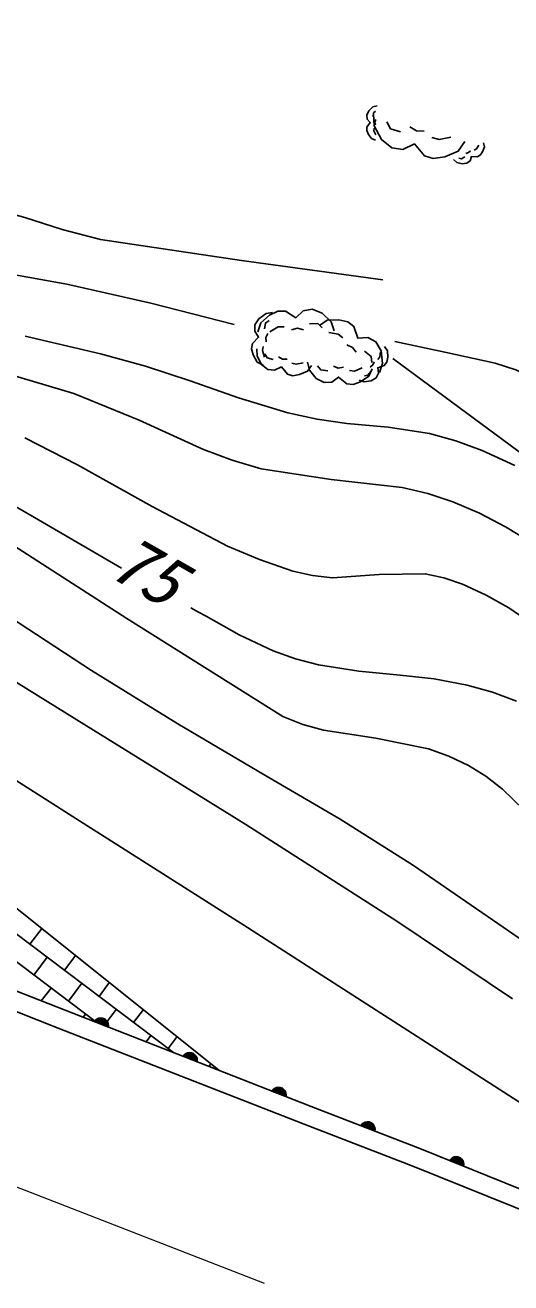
# Model space of a CAD drawing. Units: millimetres, scale not verified. Extents: x 40000 to 680000, y 20000 to 380000.
# Drawn here: x 519626 to 532356, y 286664 to 319648 of the extents above; entities that cross this region are included whole.
import ezdxf
from ezdxf.enums import TextEntityAlignment as Align

# ---------------------------------------------------------------- set-up
doc = ezdxf.new("R2010")
doc.units = ezdxf.units.MM
doc.header["$LTSCALE"] = 1000
doc.linetypes.add('CHAIN', pattern=[18.5, 12, -1.5, 3.5, -1.5])
doc.layers.add('M-BGD', color=7, linetype='Continuous', lineweight=25)
doc.layers.add('M-BMK', color=2, linetype='CHAIN', lineweight=13)
doc.styles.add('ＭＳ ゴシック', font='')
doc.styles.get('ＭＳ ゴシック').set_extended_font_data('MS Gothic')

msp = doc.modelspace()

# ---------------------------------------------------------------- linework, layer by layer
at = {"layer": 'M-BGD'}
for p, q in [((529260, 310902), (535879, 306017)), ((523514, 292702), (503777, 307616)), ((521507, 293487), (505100, 305884)), ((517621, 297903), (524700, 292238)), ((519751, 295545), (520072, 295969)), ((520656, 294861), (520955, 295257)), ((517817, 294931), (520670, 293813)), ((519852, 294737), (520204, 295203)), ((517635, 294465), (520488, 293347)), ((517635, 294465), (520488, 293347)), ((520049, 294057), (520304, 294395)), ((520757, 294053), (521109, 294519)), ((521562, 294177), (521839, 294545)), ((520670, 293813), (524409, 292353)), ((521146, 293628), (521210, 293711)), ((521494, 293572), (521801, 293452)), ((521494, 293572), (521801, 293452)), ((521793, 293482), (521522, 293588)), ((521793, 293482), (521522, 293588)), ((521553, 293602), (521779, 293514)), ((521553, 293602), (521779, 293514)), ((521744, 293554), (521605, 293609)), ((521744, 293554), (521605, 293609)), ((521695, 293413), (522014, 293835)), ((522467, 293493), (522723, 293832)), ((520488, 293347), (524226, 291887)), ((520488, 293347), (524226, 291887)), ((521453, 293534), (521807, 293396)), ((521453, 293534), (521807, 293396)), ((521806, 293423), (521471, 293554)), ((521806, 293423), (521471, 293554)), ((522793, 292984), (522919, 293151)), ((523372, 292809), (523607, 293120)), ((523781, 292624), (524135, 292486)), ((523781, 292624), (524135, 292486)), ((524135, 292513), (523800, 292644)), ((524135, 292513), (523800, 292644)), ((523823, 292662), (524129, 292542)), ((523823, 292662), (524129, 292542)), ((524122, 292572), (523850, 292678)), ((524122, 292572), (523850, 292678)), ((523882, 292693), (524107, 292604)), ((523882, 292693), (524107, 292604)), ((524073, 292645), (523934, 292699)), ((524073, 292645), (523934, 292699)), ((524409, 292353), (527119, 291290)), ((524439, 292340), (524490, 292407)), ((524226, 291887), (526938, 290824)), ((524226, 291887), (526938, 290824)), ((526109, 291713), (526463, 291574)), ((526109, 291713), (526463, 291574)), ((526463, 291601), (526128, 291733)), ((526463, 291601), (526128, 291733)), ((526151, 291750), (526457, 291630)), ((526151, 291750), (526457, 291630)), ((526449, 291660), (526178, 291766)), ((526449, 291660), (526178, 291766)), ((526210, 291781), (526435, 291692)), ((526210, 291781), (526435, 291692)), ((526401, 291733), (526262, 291787)), ((526401, 291733), (526262, 291787)), ((527119, 291290), (529972, 290189)), ((526938, 290824), (529788, 289724)), ((526938, 290824), (529788, 289724)), ((528439, 290807), (528794, 290670)), ((528439, 290807), (528794, 290670)), ((528793, 290697), (528458, 290827)), ((528793, 290697), (528458, 290827)), ((528481, 290845), (528787, 290726)), ((528481, 290845), (528787, 290726)), ((528780, 290756), (528508, 290861)), ((528780, 290756), (528508, 290861)), ((528540, 290876), (528765, 290789)), ((528540, 290876), (528765, 290789)), ((528731, 290829), (528592, 290882)), ((528731, 290829), (528592, 290882)), ((529972, 290189), (533696, 288683)), ((531106, 289838), (530837, 289947)), ((531106, 289838), (530837, 289947)), ((530868, 289961), (531093, 289870)), ((530868, 289961), (531093, 289870)), ((531058, 289911), (530920, 289967)), ((531058, 289911), (530920, 289967)), ((529788, 289724), (533510, 288218)), ((529788, 289724), (533510, 288218)), ((530767, 289894), (531119, 289752)), ((530767, 289894), (531119, 289752)), ((531119, 289779), (530785, 289914)), ((531119, 289779), (530785, 289914)), ((530809, 289931), (531114, 289808)), ((530809, 289931), (531114, 289808))]:
    msp.add_line(p, q, dxfattribs=at)
for points in [[(522149, 305405), (519492, 306953), (516812, 308445), (513975, 309936), (511092, 311383), (509822, 312005), (508525, 312573), (508013, 312725), (507488, 312818), (506862, 312856), (506218, 312834), (504566, 312642), (502900, 312509), (502259, 312533), (501618, 312617), (501013, 312760), (500423, 312962), (499683, 313291), (498962, 313677), (494872, 316286), (490810, 318805), (487666, 320557)], [(525105, 311799), (522921, 312354), (520718, 312851), (519354, 313101), (517970, 313293), (516667, 313411), (515359, 313469), (513291, 313456), (511220, 313503), (510163, 313631), (509111, 313820), (507374, 314210), (505649, 314660), (504834, 314932), (504047, 315258), (503380, 315606), (502732, 316012), (501789, 316702), (500868, 317451), (499365, 318706), (497833, 319906)], [(528849, 317534), (528742, 317502), (528632, 317401), (528580, 317289), (528593, 317182), (528670, 317091), (528584, 316971), (528580, 316883), (528623, 316782), (528706, 316673), (528810, 316635)], [(528807, 317394), (528753, 317344), (528749, 317245)], [(528759, 317321), (528770, 317011), (528966, 316645), (529233, 316427), (529529, 316389), (529827, 316534), (530091, 316219), (530324, 316149), (530626, 316195), (530977, 316343), (531152, 316597)], [(528816, 317173), (528795, 317104), (528809, 317031)], [(529107, 317111), (529203, 316932), (529466, 316852)], [(529708, 316982), (529879, 316878), (530085, 316868)], [(528770, 316945), (528767, 316875), (528816, 316774)], [(530289, 316702), (530475, 316645), (530781, 316709)], [(530855, 316123), (530938, 316049), (531082, 316009), (531205, 316024), (531288, 316092), (531325, 316205), (531473, 316195), (531549, 316239), (531612, 316328), (531661, 316457), (531639, 316565)], [(531179, 316286), (531249, 316304), (531302, 316355)], [(531397, 316367), (531457, 316401), (531517, 316497)], [(530996, 316162), (531066, 316142), (531153, 316191)], [(518343, 314897), (518985, 314781), (519618, 314604), (520597, 314289), (521602, 314029), (525295, 313478), (528997, 312971)], [(526112, 312108), (525940, 312082), (525749, 311950), (525645, 311787), (525643, 311620), (525743, 311464), (525584, 311297), (525560, 311162), (525605, 310998), (525710, 310812), (525862, 310731)], [(527727, 311631), (527644, 311865), (527406, 312097), (527149, 312199), (526915, 312156), (526722, 311973), (526445, 312149), (526250, 312147), (526031, 312039), (525799, 311841), (525727, 311605)], [(526018, 311901), (525924, 311836), (525897, 311685)], [(526410, 311734), (526255, 311732), (526037, 311609)], [(527411, 311707), (527294, 311820), (527074, 311818)], [(528910, 310540), (528993, 310775), (528953, 311105), (528817, 311345), (528607, 311458), (528343, 311437), (528238, 311748), (528084, 311869), (527846, 311922), (527541, 311914), (527337, 311775)], [(519624, 311493), (521598, 311031), (522782, 310703), (523952, 310316), (525220, 309870), (526509, 309480), (527276, 309313), (528056, 309205), (529141, 309102), (530225, 308939), (530917, 308745), (531603, 308489), (532462, 308101)], [(525984, 311559), (525937, 311457), (525945, 311342)], [(526921, 311661), (526766, 311699), (526606, 311656)], [(527950, 311447), (527828, 311542), (527581, 311584)], [(525698, 311155), (525705, 310969), (525823, 310750), (525984, 310619), (526161, 310598), (526340, 310685), (526499, 310496), (526639, 310454), (526820, 310482), (527030, 310572), (527135, 310725)], [(525865, 311217), (525846, 311111), (525901, 310944)], [(528302, 311069), (528205, 311196), (528054, 311263)], [(528383, 310339), (528513, 310297), (528694, 310323), (528824, 310401), (528883, 310518), (528868, 310663), (529038, 310725), (529102, 310811), (529128, 310942), (529120, 311110), (529041, 311220)], [(528712, 310798), (528692, 310959), (528519, 311095)], [(528868, 310879), (528919, 310947), (528939, 311084)], [(541428, 306114), (540660, 306199), (539901, 306344), (539347, 306527), (538801, 306772), (536881, 307837), (535009, 308944), (534015, 309694), (532996, 310385), (532483, 310612), (531942, 310785), (530623, 311075), (529314, 311349)], [(532921, 306059), (532212, 306492), (531535, 306846), (530832, 307145), (530176, 307363), (529504, 307523), (527650, 307736), (525810, 308008), (525051, 308235), (524297, 308522), (522610, 309285), (520903, 309990), (517806, 310901)], [(525907, 311030), (525965, 310923), (526123, 310875)], [(526268, 310953), (526370, 310891), (526494, 310885)], [(526617, 310786), (526728, 310753), (526912, 310791)], [(527027, 310808), (527074, 310602), (527252, 310383), (527459, 310272), (527661, 310285), (527841, 310420), (528058, 310244), (528223, 310227), (528418, 310296), (528634, 310440), (528718, 310632)], [(527286, 310713), (527374, 310605), (527560, 310586)], [(528665, 310680), (528734, 310735), (528769, 310819)], [(527704, 310703), (527832, 310656), (527970, 310676)], [(528128, 310591), (528259, 310577), (528456, 310660)], [(528522, 310451), (528610, 310464), (528683, 310561)], [(503016, 309252), (504004, 309310), (504986, 309427), (505828, 309604), (506672, 309719), (507130, 309693), (507584, 309608), (508142, 309433), (508684, 309200), (509373, 308818), (510044, 308378), (511478, 307363), (512936, 306404), (517167, 303791), (521416, 301159), (525407, 298680), (529366, 296150), (532401, 294108)], [(519617, 308821), (520993, 308118), (522950, 307024), (524931, 305986), (525772, 305632), (526642, 305332), (527160, 305214), (527685, 305157), (528902, 305239), (530114, 305260), (530602, 305155), (531088, 304986), (531712, 304701), (532305, 304365), (532973, 303905)], [(542285, 285229), (538070, 287897), (533854, 290584), (529656, 293284), (525450, 295985), (521243, 298658), (517026, 301341), (514402, 303034), (511748, 304674), (510763, 305176), (509741, 305629), (508219, 306219), (506667, 306769)], [(518253, 306681), (522286, 304083), (526383, 301515), (526906, 301309), (527448, 301160), (528819, 300944), (530194, 300665), (530734, 300477), (531245, 300235), (531703, 299952), (532134, 299613), (532698, 299067)], [(533105, 295339), (529808, 297613), (527878, 298821), (525908, 299982), (523625, 301323), (521363, 302721), (517541, 305226)], [(532508, 301920), (531874, 302158), (531212, 302341), (530343, 302500), (529453, 302600), (528374, 302706), (527313, 302870), (526711, 303025), (526125, 303238), (525239, 303661), (524367, 304144), (524166, 304257), (523972, 304366)]]:
    msp.add_lwpolyline(points, dxfattribs=at)
for points in [[(521434, 293514), (521466, 293551), (521501, 293579), (521554, 293606), (521604, 293613), (521653, 293609), (521710, 293587), (521749, 293556), (521781, 293517), (521801, 293462), (521810, 293417), (521807, 293369)], [(521434, 293514), (521466, 293551), (521501, 293579), (521554, 293606), (521604, 293613), (521653, 293609), (521710, 293587), (521749, 293556), (521781, 293517), (521801, 293462), (521810, 293417), (521807, 293369)], [(523763, 292605), (523794, 292642), (523830, 292670), (523882, 292697), (523932, 292703), (523981, 292700), (524039, 292677), (524077, 292646), (524110, 292608), (524130, 292553), (524138, 292508), (524135, 292459)], [(523763, 292605), (523794, 292642), (523830, 292670), (523882, 292697), (523932, 292703), (523981, 292700), (524039, 292677), (524077, 292646), (524110, 292608), (524130, 292553), (524138, 292508), (524135, 292459)], [(526091, 291693), (526122, 291730), (526158, 291758), (526210, 291785), (526260, 291791), (526309, 291788), (526367, 291765), (526405, 291734), (526438, 291696), (526458, 291641), (526466, 291596), (526463, 291547)], [(526091, 291693), (526122, 291730), (526158, 291758), (526210, 291785), (526260, 291791), (526309, 291788), (526367, 291765), (526405, 291734), (526438, 291696), (526458, 291641), (526466, 291596), (526463, 291547)], [(528421, 290788), (528452, 290825), (528488, 290853), (528540, 290880), (528590, 290886), (528639, 290883), (528697, 290861), (528735, 290830), (528768, 290792), (528788, 290737), (528797, 290692), (528794, 290643)], [(528421, 290788), (528452, 290825), (528488, 290853), (528540, 290880), (528590, 290886), (528639, 290883), (528697, 290861), (528735, 290830), (528768, 290792), (528788, 290737), (528797, 290692), (528794, 290643)], [(530748, 289875), (530780, 289911), (530816, 289939), (530869, 289965), (530919, 289971), (530968, 289967), (531025, 289944), (531063, 289912), (531095, 289874), (531115, 289818), (531122, 289773), (531119, 289725)], [(530748, 289875), (530780, 289911), (530816, 289939), (530869, 289965), (530919, 289971), (530968, 289967), (531025, 289944), (531063, 289912), (531095, 289874), (531115, 289818), (531122, 289773), (531119, 289725)]]:
    msp.add_lwpolyline(points, close=True, dxfattribs=at)
at = {"layer": 'M-BMK'}
for points in [[(503122, 295389), (510423, 292643), (517889, 289769), (519753, 289044), (521803, 288246)], [(521803, 288246), (523846, 287449), (525889, 286651)]]:
    msp.add_lwpolyline(points, dxfattribs=at)

# ---------------------------------------------------------------- texts
at = {"layer": 'M-BGD', "style": 'ＭＳ ゴシック', "oblique": 15}
msp.add_text('75', height=1320, rotation=330.34, dxfattribs=at).set_placement((521547, 304886), align=Align.BOTTOM_LEFT)

doc.saveas('drawing.dxf')
